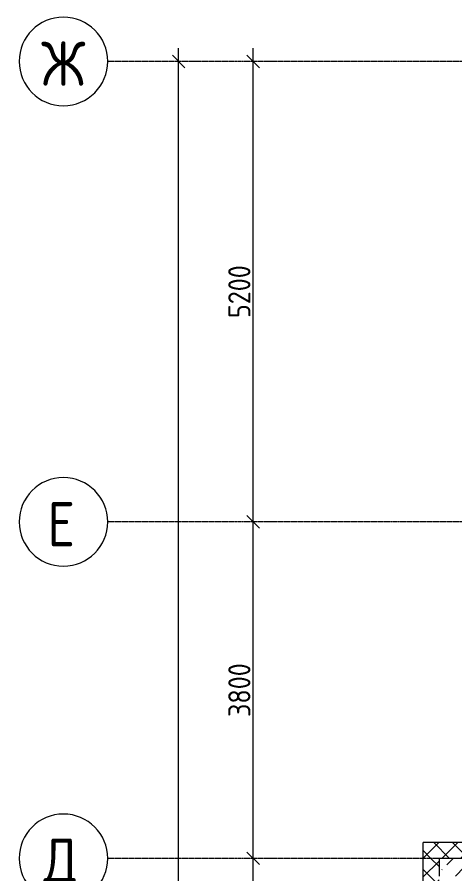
# Model space of a CAD drawing. Header units: millimetres. Extents: x -60946 to 138510, y -262288 to 24501.
# Drawn here: x -26253 to -21313, y -135968 to -126293 of the extents above; entities that cross this region are included whole.
import ezdxf

# ---------------------------------------------------------------- set-up
doc = ezdxf.new("R2010")
doc.units = ezdxf.units.MM
doc.linetypes.add('ADSK_Линия сетки', pattern=[25, 20, -2.5, 0, -2.5])
for name, color, linetype, lineweight in [('Оси', 7, 'Continuous', 9), ('Размеры', 7, 'Continuous', 9), ('Стены наружные', 7, 'Continuous', 18)]:
    doc.layers.add(name, color=color, linetype=linetype, lineweight=lineweight)
doc.styles.add('GOST Common', font='', dxfattribs={"width": 0.9, "height": 500})
doc.styles.add('GOST Common_2', font='', dxfattribs={"width": 0.9, "height": 250})
doc.styles.get('GOST Common').set_extended_font_data('GOST Common')
doc.styles.get('GOST Common_2').set_extended_font_data('GOST Common')
doc.dimstyles.new('ADSK_Основной_2_5_мм', dxfattribs={"dimscale": 304.8, "dimtxt": 251.428749, "dimasz": 0.463911, "dimexe": 0.492126, "dimexo": 0.984252, "dimgap": 0.098425, "dimtad": 1, "dimrnd": 0.01, "dimdsep": 46, "dimtxsty": 'GOST Common_2', "dimblk1": 'OBLIQUE', "dimblk2": 'OBLIQUE', "dimsah": 1, "dimcen": 0.09, "dimdle": 0.492126, "dimazin": 2, "dimtfac": 1, "dimtdec": 4, "dimtix": 1, "dimtmove": 0, "dimatfit": 3, "dimfxl": 1, "dimtvp": 1, "dimtolj": 1, "dimtzin": 0, "dimlwd": 20, "dimlwe": 20, "dimarcsym": 2})
pattern_1 = [(45, (9.36, -150597.75), (-106.066, 106.066), []), (135, (9.36, -150597.75), (-106.066, -106.066), [])]

# ---------------------------------------------------------------- blocks, each defined once
blk = doc.blocks.new('Ось сетки - Круг_Ø10 мм-8259-Кладочный план 3-го этажа')
at = {"layer": 'Оси', "lineweight": 20}
for start, end in [(360, 180), (180, 360)]:
    blk.add_arc((0, 0), 5, start, end, dxfattribs=at)
blk = doc.blocks.new('_Oblique')
at = {"color": 0, "linetype": 'ByBlock', "lineweight": -2}
blk.add_line((-0.5, -0.5), (0.5, 0.5), dxfattribs=at)
blk = doc.blocks.new('*D5094')
at = {"layer": 'Defpoints', "color": 0, "transparency": 16777216}
for p in [(-23689.9, -135792.8), (-23590, -135792.8), (-23689.9, -141192.8)]:
    blk.add_point(p, dxfattribs=at)
at = {"layer": 'Размеры', "color": 0, "lineweight": 20, "transparency": 16777216}
for p, q in [((-23590, -141342.8), (-23590, -135642.8)), ((-23389.9, -135792.8), (-23440, -135792.8)), ((-23389.9, -141192.8), (-23440, -141192.8))]:
    blk.add_line(p, q, dxfattribs=at)
at = {"layer": 'Размеры', "color": 0, "lineweight": 20, "transparency": 16777216, "xscale": 141.4, "yscale": 141.4, "zscale": 141.4}
for p, rotation in [((-23590, -135792.8), 90), ((-23590, -141192.8), 270)]:
    blk.add_blockref('_Oblique', p, dxfattribs=dict(at, rotation=rotation))
at = {"layer": 'Размеры', "color": 0, "lineweight": 9, "transparency": 16777216, "insert": (-23745, -138492.8), "char_height": 250, "width": 782.412, "attachment_point": 5, "rotation": 90, "style": 'GOST Common_2'}
blk.add_mtext('\\A1;5400', dxfattribs=at)
blk = doc.blocks.new('*D5095')
at = {"layer": 'Defpoints', "color": 0, "transparency": 16777216}
for p in [(-23689.9, -131992.8), (-23590, -131992.8), (-23689.9, -135792.8)]:
    blk.add_point(p, dxfattribs=at)
at = {"layer": 'Размеры', "color": 0, "lineweight": 20, "transparency": 16777216}
for p, q in [((-23590, -135942.8), (-23590, -131842.8)), ((-23389.9, -131992.8), (-23440, -131992.8)), ((-23389.9, -135792.8), (-23440, -135792.8))]:
    blk.add_line(p, q, dxfattribs=at)
at = {"layer": 'Размеры', "color": 0, "lineweight": 20, "transparency": 16777216, "xscale": 141.4, "yscale": 141.4, "zscale": 141.4}
for p, rotation in [((-23590, -131992.8), 90), ((-23590, -135792.8), 270)]:
    blk.add_blockref('_Oblique', p, dxfattribs=dict(at, rotation=rotation))
at = {"layer": 'Размеры', "color": 0, "lineweight": 9, "transparency": 16777216, "insert": (-23745, -133892.8), "char_height": 250, "width": 756.843, "attachment_point": 5, "rotation": 90, "style": 'GOST Common_2'}
blk.add_mtext('\\A1;3800', dxfattribs=at)
blk = doc.blocks.new('*D5096')
at = {"layer": 'Defpoints', "color": 0, "transparency": 16777216}
for p in [(-23689.9, -126792.8), (-23590, -126792.8), (-23689.9, -131992.8)]:
    blk.add_point(p, dxfattribs=at)
at = {"layer": 'Размеры', "color": 0, "lineweight": 20, "transparency": 16777216}
for p, q in [((-23590, -132142.8), (-23590, -126642.8)), ((-23389.9, -126792.8), (-23440, -126792.8)), ((-23389.9, -131992.8), (-23440, -131992.8))]:
    blk.add_line(p, q, dxfattribs=at)
at = {"layer": 'Размеры', "color": 0, "lineweight": 20, "transparency": 16777216, "xscale": 141.4, "yscale": 141.4, "zscale": 141.4}
for p, rotation in [((-23590, -126792.8), 90), ((-23590, -131992.8), 270)]:
    blk.add_blockref('_Oblique', p, dxfattribs=dict(at, rotation=rotation))
at = {"layer": 'Размеры', "color": 0, "lineweight": 9, "transparency": 16777216, "insert": (-23745, -129392.8), "char_height": 250, "width": 756.843, "attachment_point": 5, "rotation": 90, "style": 'GOST Common_2'}
blk.add_mtext('\\A1;5200', dxfattribs=at)
blk = doc.blocks.new('*D5097')
at = {"layer": 'Defpoints', "color": 0, "transparency": 16777216}
for p in [(-24529.9, -126792.8), (-24430, -126792.8), (-24529.9, -157592.8)]:
    blk.add_point(p, dxfattribs=at)
at = {"layer": 'Размеры', "color": 0, "lineweight": 20, "transparency": 16777216}
for p, q in [((-24430, -157742.8), (-24430, -126642.8)), ((-24229.9, -126792.8), (-24280, -126792.8)), ((-24229.9, -157592.8), (-24280, -157592.8))]:
    blk.add_line(p, q, dxfattribs=at)
at = {"layer": 'Размеры', "color": 0, "lineweight": 20, "transparency": 16777216, "xscale": 141.4, "yscale": 141.4, "zscale": 141.4}
for p, rotation in [((-24430, -126792.8), 90), ((-24430, -157592.8), 270)]:
    blk.add_blockref('_Oblique', p, dxfattribs=dict(at, rotation=rotation))
at = {"layer": 'Размеры', "color": 0, "lineweight": 9, "transparency": 16777216, "insert": (-24585, -142192.8), "char_height": 250, "width": 946.054, "attachment_point": 5, "rotation": 90, "style": 'GOST Common_2'}
blk.add_mtext('\\A1;30800', dxfattribs=at)

msp = doc.modelspace()

# ---------------------------------------------------------------- hatches: boundary and pattern name
at = {"layer": 'Стены наружные', "lineweight": 9}
h = msp.add_hatch(dxfattribs=at)
h.set_pattern_fill('FP_4', color=256, style=0, pattern_type=2)
h.set_pattern_definition(pattern_1)
h.paths.add_polyline_path([(-19790.6385, -135792.7816), (-19790.6385, -135612.7816), (-21670.6385, -135612.7816), (-21670.6385, -135792.7816), (-21128.4756, -135792.7816)])
h = msp.add_hatch(dxfattribs=at)
h.set_pattern_fill('FP_4', color=256, style=0, pattern_type=2)
h.set_pattern_definition(pattern_1)
h.paths.add_polyline_path([(-21670.6385, -139592.7816), (-21490.6385, -139592.7816), (-21490.6385, -139036.5581), (-21670.6385, -139036.5581), (-21670.6385, -139525.9568)])
h.paths.add_polyline_path([(-21670.6385, -136336.5581), (-21490.6385, -136336.5581), (-21490.6385, -135792.7816), (-21670.6385, -135792.7816)])
h = msp.add_hatch(dxfattribs=at)
h.set_pattern_fill('FP_2', color=256, style=0, pattern_type=2)
h.set_pattern_definition([(45, (9.36, -150597.75), (84.1895, 308.69595), [396.875, -79.375, 3.353, -76.022])])
h.paths.add_polyline_path([(-12890.6385, -135992.7816), (-12890.6385, -135792.7816), (-21490.6385, -135792.7816), (-21490.6385, -135992.7816), (-13090.6385, -135992.7816)])

# ---------------------------------------------------------------- linework, layer by layer
at = {"layer": 'Оси', "linetype": 'ADSK_Линия сетки', "lineweight": 5}
for p, q in [((-2488.0423, -126792.7816), (-25230.7352, -126792.7816)), ((-2488.0423, -131992.7816), (-25230.7352, -131992.7816)), ((-2488.0423, -135792.7816), (-25230.7352, -135792.7816))]:
    msp.add_line(p, q, dxfattribs=at)
at = {"layer": 'Стены наружные', "lineweight": 9}
for p, q in [((-21670.6385, -136892.7816), (-21670.6385, -135612.7816)), ((-19970.6385, -135612.7816), (-21670.6385, -135612.7816)), ((-19790.6385, -135792.7816), (-21490.6385, -135792.7816)), ((-21490.6385, -135792.7816), (-21490.6385, -135992.7816))]:
    msp.add_line(p, q, dxfattribs=at)

# ---------------------------------------------------------------- block references
at = {"layer": 'Оси', "lineweight": 20, "xscale": 99.99999999999993, "yscale": 99.99999999999993, "zscale": 99.99999999999993, "rotation": 89.9999999999998}
for p in [(-25730.7352, -126792.7816), (-25730.7352, -131992.7816), (-25730.7352, -135792.7816)]:
    msp.add_blockref('Ось сетки - Круг_Ø10 мм-8259-Кладочный план 3-го этажа', p, dxfattribs=at)

# ---------------------------------------------------------------- texts
at = {"layer": 'Оси', "char_height": 500, "attachment_point": 1, "style": 'GOST Common'}
for s, insert, width in [('\\fGOST Common|b0|i0|c204|p34|;\\W.9;Ж', (-25980.5623, -126568.2227), 555.569437), ('\\fGOST Common|b0|i0|c204|p34|;\\W.9;Е', (-25912.1623, -131768.2227), 389.620125), ('\\fGOST Common|b0|i0|c204|p34|;\\W.9;Д', (-25956.7123, -135568.2227), 497.847937)]:
    msp.add_mtext(s, dxfattribs=dict(at, insert=insert, width=width))

# ---------------------------------------------------------------- dimensions: what is measured, and where the dimension line sits
at = {"layer": 'Размеры', "lineweight": 9}
for base, p1, p2, override, picture, middle in [((-24429.9613, -126792.7816), (-24529.9462, -157592.7816), (-24529.9462, -126792.7816), {"dimpost": '<>', "dimfxl": 30800}, '*D5097', (-24584.9613, -142192.7816)), ((-23589.9613, -126792.7816), (-23689.9462, -131992.7816), (-23689.9462, -126792.7816), {"dimpost": '<>', "dimfxl": 5200}, '*D5096', (-23744.9613, -129392.7816)), ((-23589.9613, -131992.7816), (-23689.9462, -135792.7816), (-23689.9462, -131992.7816), {"dimpost": '<>', "dimfxl": 3800}, '*D5095', (-23744.9613, -133892.7816)), ((-23589.9613, -135792.7816), (-23689.9462, -141192.7816), (-23689.9462, -135792.7816), {"dimpost": '<>', "dimfxl": 5400}, '*D5094', (-23744.9613, -138492.7816))]:
    dim = msp.add_linear_dim(base=base, p1=p1, p2=p2, angle=90, dimstyle='ADSK_Основной_2_5_мм', override=override, dxfattribs=at)
    dim.commit()
    dim.dimension.update_dxf_attribs({"geometry": picture, "text_midpoint": middle})

doc.saveas('drawing.dxf')
